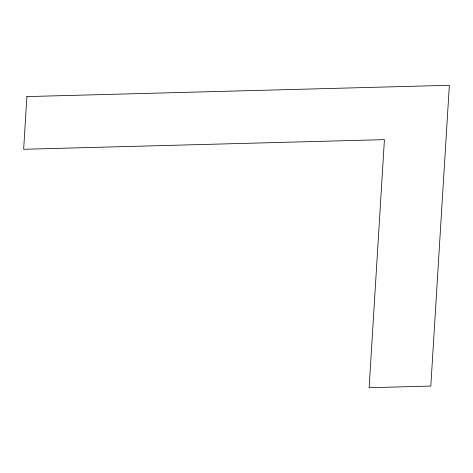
<?xml version="1.0" encoding="UTF-8"?>
<svg xmlns="http://www.w3.org/2000/svg" width="473" height="473" viewBox="0 0 473 473"><rect width="100%" height="100%" fill="white"/><g stroke="black" fill="none" stroke-linecap="round" stroke-linejoin="round"><path stroke-width="0.71" d="M26.896 96.587L23.65 149.285L384.425 139.636L369.135 387.712L430.814 386.063L449.35 85.288L26.896 96.587"/></g></svg>
